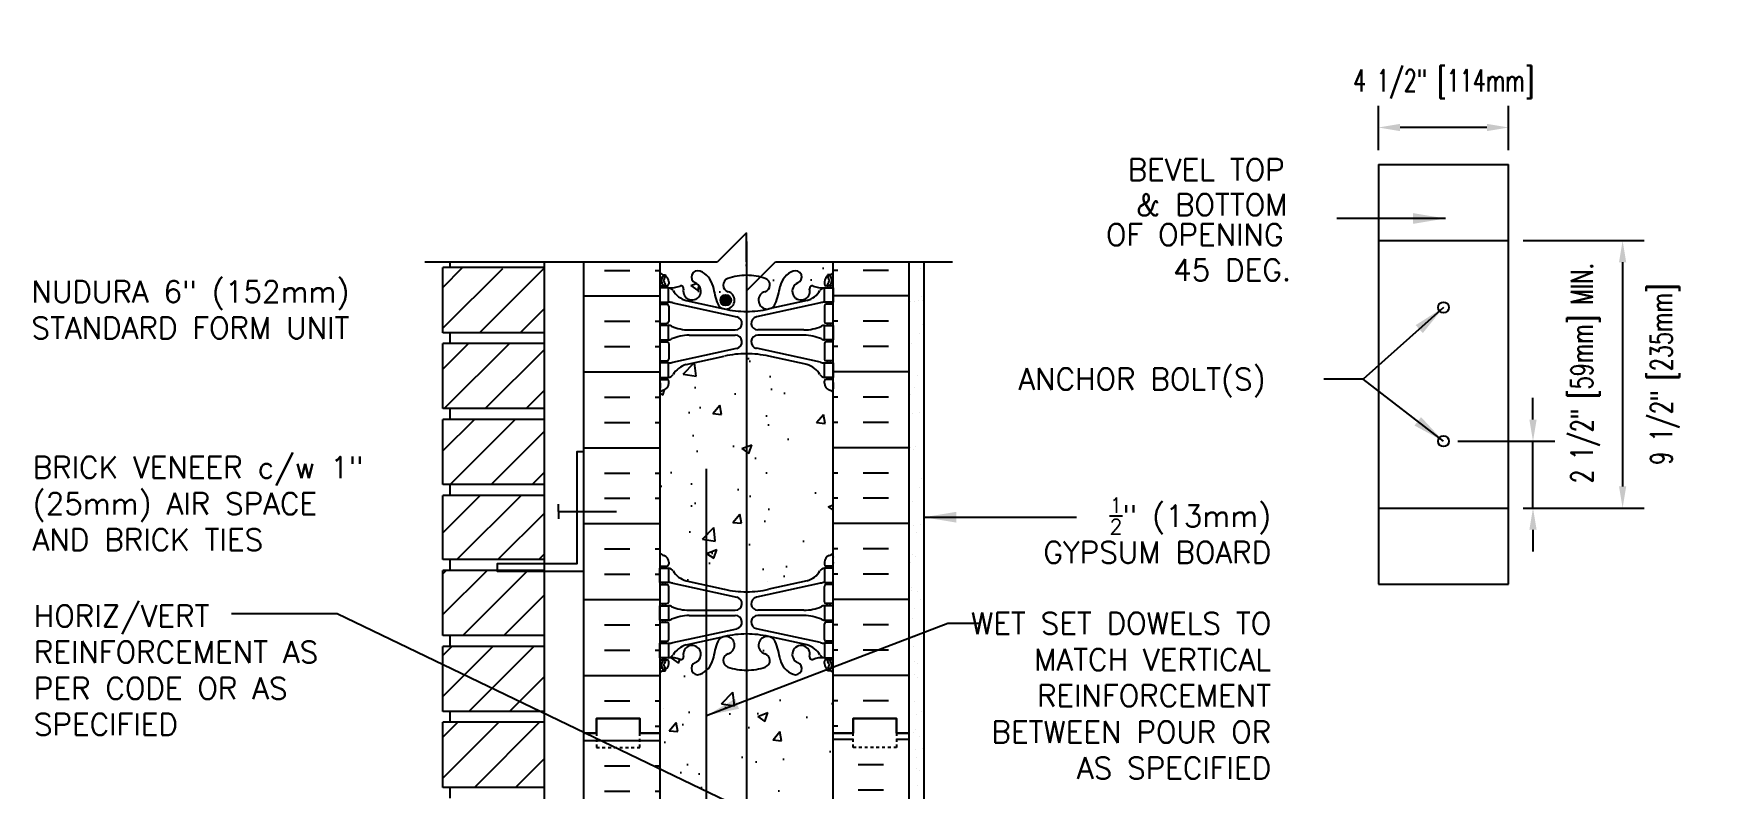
# Model space of a CAD drawing. Header units: inches. Extents: x 33.7 to 93.1, y -32.4 to 59.8.
# Drawn here: x 34.9 to 93.1, y 33.7 to 59.8 of the extents above; entities that cross this region are included whole.
import ezdxf
from ezdxf.enums import TextEntityAlignment as Align

# ---------------------------------------------------------------- set-up
doc = ezdxf.new("R2010")
doc.units = ezdxf.units.IN
doc.header["$LTSCALE"] = 0.5
doc.header["$MEASUREMENT"] = 0
doc.linetypes.add('DASHED2', pattern=[0.375, 0.25, -0.125])
for name, color, linetype in [('HATCH', 12, 'Continuous'), ('line25', 2, 'Continuous'), ('LINE3', 3, 'Continuous'), ('LINE50', 5, 'Continuous'), ('LINE9', 9, 'Continuous'), ('TEXT', 4, 'Continuous'), ('Web_Edge', 9, 'Continuous')]:
    doc.layers.add(name, color=color, linetype=linetype)
doc.styles.add('DIM', font='romans.shx', dxfattribs={"width": 0.7})
doc.styles.add('ROMANS', font='romans.shx', dxfattribs={"height": 1.125})
doc.dimstyles.new('ext_12', dxfattribs={"dimscale": 12, "dimtxt": 0.09375, "dimasz": 0.09375, "dimexe": 0.09375, "dimexo": 0.0625, "dimgap": 0.0625, "dimtad": 1, "dimdec": 1, "dimzin": 3, "dimdsep": 46, "dimlunit": 4, "dimtxsty": 'DIM', "dimcen": 0.09, "dimdle": 0.09375, "dimclrt": 4, "dimadec": 0, "dimazin": 0, "dimtfac": 1, "dimtdec": 1, "dimtmove": 2, "dimatfit": 3, "dimfxl": 1, "dimfrac": 2, "dimtolj": 1, "dimtzin": 0, "dimarcsym": 0})
doc.dimstyles.new('ext_8', dxfattribs={"dimscale": 8, "dimtxt": 0.09375, "dimasz": 0.09375, "dimexe": 0.09375, "dimexo": 0.0625, "dimgap": 0.0625, "dimtad": 1, "dimdec": 1, "dimzin": 3, "dimdsep": 46, "dimlunit": 4, "dimtxsty": 'DIM', "dimcen": 0.09, "dimdle": 0.09375, "dimclrt": 4, "dimadec": 0, "dimazin": 0, "dimtfac": 1, "dimtdec": 1, "dimtmove": 2, "dimatfit": 3, "dimfxl": 1, "dimfrac": 2, "dimtolj": 1, "dimtzin": 0, "dimarcsym": 0})

# ---------------------------------------------------------------- blocks, each defined once
blk = doc.blocks.new('*D3')
at = {"layer": 'Defpoints', "color": 0, "transparency": 16777216}
for p in [(83.698, 45.739), (86.793, 45.739), (85.948, 43.426)]:
    blk.add_point(p, dxfattribs=at)
at = {"layer": 'TEXT', "color": 0, "lineweight": -2, "transparency": 16777216}
for p, q in [((86.793, 46.489), (86.793, 47.239)), ((84.198, 45.739), (87.543, 45.739)), ((86.793, 43.426), (86.793, 45.739)), ((86.448, 43.426), (87.543, 43.426)), ((86.793, 42.676), (86.793, 41.926))]:
    blk.add_line(p, q, dxfattribs=at)
at = {"layer": 'TEXT', "color": 0, "transparency": 16777216}
for points in [[(86.668, 46.489), (86.918, 46.489), (86.793, 45.739)], [(86.668, 42.676), (86.918, 42.676), (86.793, 43.426)]]:
    blk.add_solid(points, dxfattribs=at)
at = {"layer": 'TEXT', "color": 4, "transparency": 16777216, "insert": (88.607, 48.097), "char_height": 0.75, "attachment_point": 5, "rotation": 90, "style": 'DIM'}
blk.add_mtext('\\A1;2 1/2" [59mm] MIN.', dxfattribs=at)
blk = doc.blocks.new('*D4')
at = {"layer": 'Defpoints', "color": 0, "transparency": 16777216}
for p in [(85.948, 52.676), (85.948, 43.426), (89.892, 43.426)]:
    blk.add_point(p, dxfattribs=at)
at = {"layer": 'TEXT', "color": 0, "lineweight": -2, "transparency": 16777216}
for p, q in [((86.448, 52.676), (90.642, 52.676)), ((89.892, 51.926), (89.892, 44.176)), ((86.448, 43.426), (90.642, 43.426))]:
    blk.add_line(p, q, dxfattribs=at)
at = {"layer": 'TEXT', "color": 0, "transparency": 16777216}
for points in [[(89.767, 51.926), (90.017, 51.926), (89.892, 52.676)], [(89.767, 44.176), (90.017, 44.176), (89.892, 43.426)]]:
    blk.add_solid(points, dxfattribs=at)
at = {"layer": 'TEXT', "color": 4, "transparency": 16777216, "insert": (91.355, 48.051), "char_height": 0.75, "attachment_point": 5, "rotation": 90, "style": 'DIM'}
blk.add_mtext('\\A1;9 1/2" [235mm]', dxfattribs=at)
blk = doc.blocks.new('*D5')
at = {"layer": 'Defpoints', "color": 0, "transparency": 16777216}
for p in [(81.448, 56.586), (81.448, 55.301), (85.948, 55.301)]:
    blk.add_point(p, dxfattribs=at)
at = {"layer": 'TEXT', "color": 0, "lineweight": -2, "transparency": 16777216}
for p, q in [((81.448, 55.801), (81.448, 57.336)), ((85.948, 55.801), (85.948, 57.336)), ((85.198, 56.586), (82.198, 56.586))]:
    blk.add_line(p, q, dxfattribs=at)
at = {"layer": 'TEXT', "color": 0, "transparency": 16777216}
for points in [[(82.198, 56.711), (82.198, 56.461), (81.448, 56.586)], [(85.198, 56.711), (85.198, 56.461), (85.948, 56.586)]]:
    blk.add_solid(points, dxfattribs=at)
at = {"layer": 'TEXT', "color": 4, "transparency": 16777216, "insert": (83.698, 58.086), "char_height": 0.75, "attachment_point": 5, "style": 'DIM'}
blk.add_mtext('\\A1;4 1/2" [114mm]', dxfattribs=at)

msp = doc.modelspace()

# ---------------------------------------------------------------- hatches: boundary and pattern name
at = {"layer": 'HATCH'}
h = msp.add_hatch(dxfattribs=at)
h.set_pattern_fill('AR-CONC', color=256, scale=0.5)
h.paths.add_polyline_path([(57.988, 51.619, -0.24438), (58.437, 51.098, 0.053157), (58.602, 50.484, 0.223253), (58.803, 50.319), (58.822, 50.315, 0.955472), (58.961, 50.909, -0.735593), (58.948, 51.367, -0.082755), (59.597, 51.475), (59.597, 52.649), (59.597, 52.943), (58.597, 51.943), (56.597, 51.943), (56.597, 51.56, 0.064398), (56.707, 51.494), (56.797, 51.494), (56.797, 51.453, -0.249069), (56.907, 51.245), (56.907, 51.178, -0.414214), (56.844, 51.115), (56.797, 51.115), (56.797, 51.045), (56.902, 51.045, 0.10046), (57.295, 51.103, -0.601435), (57.415, 50.998, 2.182095), (57.825, 51.211, -1)])
h.paths.add_polyline_path([(59.066, 50.615, -1), (58.691, 50.615, -1)], flags=16)
h.paths.add_polyline_path([(61.205, 51.619, -1), (61.368, 51.211, 2.182095), (61.778, 50.998, -0.601435), (61.898, 51.103, 0.10046), (62.292, 51.045), (62.397, 51.045), (62.397, 51.115), (62.349, 51.115, -0.414214), (62.287, 51.178), (62.287, 51.245, -0.249069), (62.397, 51.453), (62.397, 51.494), (62.487, 51.494, 0.064398), (62.597, 51.56), (62.597, 51.943), (60.597, 51.943), (60.071, 51.418, -0.022674), (60.245, 51.367, -0.735593), (60.232, 50.909, 0.955472), (60.371, 50.315), (60.39, 50.319, 0.223253), (60.591, 50.484, 0.053157), (60.756, 51.098, -0.24438)])
h.paths.add_polyline_path([(59.597, 48.766, 0.057795), (58.828, 48.677), (57.507, 48.387, 0.196323), (57.057, 48.04, -0.188973), (56.902, 47.945), (56.797, 47.945), (56.797, 47.875), (56.844, 47.875, -0.414214), (56.907, 47.813), (56.907, 47.745, -0.317837), (56.74, 47.51, 0.082415), (56.597, 47.431), (56.597, 41.868, 0.082415), (56.74, 41.789, -0.317837), (56.907, 41.553), (56.907, 41.486, -0.414214), (56.844, 41.423), (56.797, 41.423), (56.797, 41.353), (56.902, 41.353, -0.188973), (57.057, 41.258, 0.196323), (57.507, 40.912), (58.828, 40.621, 0.057795), (59.597, 40.532)])
h.paths.add_polyline_path([(62.597, 47.431, 0.082415), (62.453, 47.51, -0.317837), (62.287, 47.745), (62.287, 47.813, -0.414214), (62.349, 47.875), (62.397, 47.875), (62.397, 47.945), (62.292, 47.945, -0.188973), (62.136, 48.04, 0.196323), (61.687, 48.387), (60.365, 48.677, 0.057795), (59.597, 48.766), (59.597, 40.532, 0.057795), (60.365, 40.621), (61.687, 40.912, 0.196323), (62.136, 41.258, -0.188973), (62.292, 41.353), (62.397, 41.353), (62.397, 41.423), (62.349, 41.423, -0.414214), (62.287, 41.486), (62.287, 41.553, -0.317837), (62.453, 41.789, 0.082415), (62.597, 41.868)])
h.paths.add_polyline_path([(58.217, 37.823, -0.091381), (57.988, 37.679, -1), (57.825, 38.088, 2.182095), (57.415, 38.301, -0.601435), (57.295, 38.196, 0.10046), (56.902, 38.253), (56.797, 38.253), (56.797, 38.183), (56.844, 38.183, -0.414214), (56.907, 38.121), (56.907, 38.053, -0.249069), (56.797, 37.846), (56.797, 37.804), (56.707, 37.804, 0.064398), (56.597, 37.738), (56.597, 35.649), (56.597, 33.56, 0.064398), (56.707, 33.494), (56.797, 33.494), (56.797, 33.453, -0.249069), (56.907, 33.245), (56.907, 33.178, -0.414214), (56.844, 33.115), (56.797, 33.115), (56.797, 33.045), (56.902, 33.045, 0.10046), (57.295, 33.103, -0.601435), (57.415, 32.998, 2.182095), (57.825, 33.211, -1), (57.988, 33.619, -0.091381), (58.217, 33.475)])
h.paths.add_polyline_path([(59.597, 37.824, -0.082755), (58.948, 37.932, -0.735593), (58.961, 38.39, 0.955472), (58.822, 38.983), (58.803, 38.979, 0.223253), (58.602, 38.814, 0.053157), (58.437, 38.2, -0.149656), (58.217, 37.823), (58.217, 33.475, -0.149656), (58.437, 33.098, 0.053157), (58.602, 32.484, 0.223253), (58.803, 32.319), (58.822, 32.315, 0.955472), (58.961, 32.909, -0.735593), (58.948, 33.367, -0.082755), (59.597, 33.475)])
h.paths.add_polyline_path([(62.597, 37.738, 0.064398), (62.487, 37.804), (62.397, 37.804), (62.397, 37.846, -0.249069), (62.287, 38.053), (62.287, 38.121, -0.414214), (62.349, 38.183), (62.397, 38.183), (62.397, 38.253), (62.292, 38.253, 0.10046), (61.898, 38.196, -0.601435), (61.778, 38.301, 2.182095), (61.368, 38.088, -1), (61.205, 37.679, -0.24438), (60.756, 38.2, 0.053157), (60.591, 38.814, 0.223253), (60.39, 38.979), (60.371, 38.983, 0.955472), (60.232, 38.39, -0.735593), (60.245, 37.932, -0.082755), (59.597, 37.824), (59.597, 33.475, -0.082755), (60.245, 33.367, -0.735593), (60.232, 32.909, 0.955472), (60.371, 32.315), (60.39, 32.319, 0.223253), (60.591, 32.484, 0.053157), (60.756, 33.098, -0.24438), (61.205, 33.619, -1), (61.368, 33.211, 2.182095), (61.778, 32.998, -0.601435), (61.898, 33.103, 0.10046), (62.292, 33.045), (62.397, 33.045), (62.397, 33.115), (62.349, 33.115, -0.414214), (62.287, 33.178), (62.287, 33.245, -0.249069), (62.397, 33.453), (62.397, 33.494), (62.487, 33.494, 0.064398), (62.597, 33.56), (62.597, 35.649)])
h.paths.add_polyline_path([(60.502, 32.615, -1), (60.127, 32.615, -1)], flags=16)
h.paths.add_polyline_path([(58.217, 30.543), (57.507, 30.387, 0.196323), (57.057, 30.04, -0.188973), (56.902, 29.945), (56.797, 29.945), (56.797, 29.875), (56.844, 29.875, -0.414214), (56.907, 29.813), (56.907, 29.745, -0.317837), (56.74, 29.51, 0.082415), (56.597, 29.431), (56.597, 27.515, -0.520567), (56.827, 27.515, -0.520567), (56.948, 27.515, -0.520567), (57.132, 27.515, -0.520567), (57.237, 27.515, -0.520567), (57.446, 27.515, -0.520567), (57.572, 27.515, -0.520567), (57.698, 27.515, -0.520567), (57.908, 27.515, -0.520567), (58.118, 27.515, -0.395709), (58.217, 27.535)])
h.paths.add_polyline_path([(59.597, 30.766, 0.057795), (58.828, 30.677), (58.217, 30.543), (58.217, 27.535, -0.103531), (58.239, 27.515, -0.520567), (58.464, 27.515, -0.520567), (58.559, 27.515, -0.520567), (58.748, 27.515, -0.520567), (59.026, 27.515, -0.520567), (59.235, 27.515, -0.520567), (59.435, 27.515, -0.314246), (59.597, 27.574)])
h.paths.add_polyline_path([(62.597, 29.431, 0.082415), (62.453, 29.51, -0.317837), (62.287, 29.745), (62.287, 29.813, -0.414214), (62.349, 29.875), (62.397, 29.875), (62.397, 29.945), (62.292, 29.945, -0.188973), (62.136, 30.04, 0.196323), (61.687, 30.387), (60.365, 30.677, 0.057795), (59.597, 30.766), (59.597, 27.574, -0.177315), (59.681, 27.515, -0.520567), (59.792, 27.515, -0.520567), (60.098, 27.515, -0.520567), (60.203, 27.515, -0.520567), (60.318, 27.515, -0.520567), (60.439, 27.515, -0.520567), (60.528, 27.515, -0.520567), (60.644, 27.515, -0.520567), (60.822, 27.515, -0.520567), (60.969, 27.515, -0.520567), (61.121, 27.515, -0.520567), (61.278, 27.515, -0.520567), (61.378, 27.515, -0.520567), (61.556, 27.515, -0.520567), (61.777, 27.515, -0.520567), (61.971, 27.515, -0.520567), (62.175, 27.515, -0.520567), (62.275, 27.557, -0.520567), (62.406, 27.557, -0.520567), (62.496, 27.557, -0.439264), (62.597, 27.557)])
h.paths.add_polyline_path([(62.597, 26.524), (62.597, 27.557, 0.439264), (62.496, 27.557, 0.520567), (62.406, 27.557, 0.520567), (62.275, 27.557, 0.520567), (62.175, 27.515, 0.520567), (61.971, 27.515, 0.520567), (61.777, 27.515, 0.520567), (61.556, 27.515, 0.520567), (61.378, 27.515, 0.520567), (61.278, 27.515, 0.520567), (61.121, 27.515, 0.520567), (60.969, 27.515, 0.520567), (60.822, 27.515, 0.520567), (60.644, 27.515, 0.520567), (60.528, 27.515, 0.520567), (60.439, 27.515, 0.520567), (60.318, 27.515, 0.520567), (60.203, 27.515, 0.520567), (60.098, 27.515, 0.520567), (59.792, 27.515, 0.520567), (59.681, 27.515, 0.520567), (59.435, 27.515, 0.520567), (59.235, 27.515, 0.520567), (59.026, 27.515, 0.520567), (58.748, 27.515, 0.520567), (58.559, 27.515, 0.520567), (58.464, 27.515, 0.520567), (58.239, 27.515, 0.103531), (58.217, 27.535), (58.217, 22.756), (58.828, 22.621, 0.057795), (59.597, 22.532, 0.057795), (60.365, 22.621), (61.687, 22.912, 0.196323), (62.136, 23.258, -0.188973), (62.292, 23.353), (62.397, 23.353), (62.397, 23.423), (62.349, 23.423, -0.414214), (62.287, 23.486), (62.287, 23.553, -0.317837), (62.453, 23.789, 0.082415), (62.597, 23.868)])
h.paths.add_polyline_path([(58.217, 27.535, 0.395709), (58.118, 27.515, 0.520567), (57.908, 27.515, 0.520567), (57.698, 27.515, 0.520567), (57.572, 27.515, 0.520567), (57.446, 27.515, 0.520567), (57.237, 27.515, 0.520567), (57.132, 27.515, 0.520567), (56.948, 27.515, 0.520567), (56.827, 27.515, 0.520567), (56.597, 27.515), (56.597, 23.868, 0.082415), (56.74, 23.789, -0.317837), (56.907, 23.553), (56.907, 23.486, -0.414214), (56.844, 23.423), (56.797, 23.423), (56.797, 23.353), (56.902, 23.353, -0.188973), (57.057, 23.258, 0.196323), (57.507, 22.912), (58.217, 22.756)])
h.paths.add_polyline_path([(58.217, 19.823, -0.091381), (57.988, 19.679, -1), (57.825, 20.088, 2.182095), (57.415, 20.301, -0.601435), (57.295, 20.196, 0.10046), (56.902, 20.253), (56.797, 20.253), (56.797, 20.183), (56.844, 20.183, -0.414214), (56.907, 20.121), (56.907, 20.053, -0.249069), (56.797, 19.846), (56.797, 19.804), (56.707, 19.804, 0.064398), (56.597, 19.738), (56.597, 17.649), (56.597, 16.002), (58.217, 15.713)])
h.paths.add_polyline_path([(60.896, 19.91, -0.109206), (60.756, 20.2, 0.053157), (60.591, 20.814, 0.223253), (60.39, 20.979), (60.371, 20.983, 0.955472), (60.232, 20.39, -0.735593), (60.245, 19.932, -0.082755), (59.597, 19.824, -0.082755), (58.948, 19.932, -0.735593), (58.961, 20.39, 0.955472), (58.822, 20.983), (58.803, 20.979, 0.223253), (58.602, 20.814, 0.053157), (58.437, 20.2, -0.149656), (58.217, 19.823), (58.217, 15.713), (59.553, 15.474, -0.005438), (59.597, 15.475, -0.082755), (60.245, 15.367, -0.246308), (60.398, 15.205, -0.072185), (60.723, 14.921, 0.015033), (60.756, 15.098, -0.109481), (60.897, 15.389), (60.896, 16.024), (60.722, 16.024), (60.722, 17.524, -0.21902), (60.896, 17.904)])
h.paths.add_polyline_path([(62.597, 19.738, 0.064398), (62.487, 19.804), (62.397, 19.804), (62.397, 19.846, -0.249069), (62.287, 20.053), (62.287, 20.121, -0.414214), (62.349, 20.183), (62.397, 20.183), (62.397, 20.253), (62.292, 20.253, 0.10046), (61.898, 20.196, -0.601435), (61.778, 20.301, 0.191974), (61.745, 20.524), (61.218, 20.524, 0.45754), (61.368, 20.088, -1), (61.205, 19.679, -0.13166), (60.896, 19.91), (60.896, 17.904, -0.178958), (61.222, 18.024), (62.597, 18.024)])
h.paths.add_polyline_path([(62.597, 17.524), (61.322, 17.524, 0.414214), (61.222, 17.424), (61.222, 16.024), (60.896, 16.024), (60.897, 15.389, -0.131384), (61.205, 15.619, -1), (61.368, 15.211, 2.182095), (61.778, 14.998, -0.601435), (61.898, 15.103, 0.10046), (62.292, 15.045), (62.397, 15.045), (62.397, 15.115), (62.349, 15.115, -0.414214), (62.287, 15.178), (62.287, 15.245, -0.249069), (62.397, 15.453), (62.397, 15.494), (62.487, 15.494, 0.064398), (62.597, 15.56)])
h.paths.add_polyline_path([(60.398, 15.205, -0.414233), (60.232, 14.909, 0.955472), (60.371, 14.315), (60.39, 14.319, 0.223253), (60.591, 14.484, 0.038093), (60.723, 14.921, 0.072185)])
h.paths.add_polyline_path([(60.502, 14.615, -1), (60.127, 14.615, -1)], flags=16)
h.paths.add_polyline_path([(58.948, 15.367, -0.077283), (59.553, 15.474), (58.217, 15.713), (58.217, 15.475, -0.149656), (58.437, 15.098, 0.053157), (58.602, 14.484, 0.223253), (58.803, 14.319), (58.822, 14.315, 0.955472), (58.961, 14.909, -0.735593)])
h.paths.add_polyline_path([(57.988, 15.619, -0.091381), (58.217, 15.475), (58.217, 15.713), (56.597, 16.002), (56.597, 15.56, 0.064398), (56.707, 15.494), (56.797, 15.494), (56.797, 15.453, -0.249069), (56.907, 15.245), (56.907, 15.178, -0.414214), (56.844, 15.115), (56.797, 15.115), (56.797, 15.045), (56.902, 15.045, 0.10046), (57.295, 15.103, -0.601435), (57.415, 14.998, 2.182095), (57.825, 15.211, -1)])
h.paths.add_polyline_path([(60.897, 12.56), (60.365, 12.677, 0.057795), (59.597, 12.766, 0.057795), (58.828, 12.677), (57.507, 12.387, 0.196323), (57.057, 12.04, -0.188973), (56.902, 11.945), (56.797, 11.945), (56.797, 11.875), (56.844, 11.875, -0.414214), (56.907, 11.813), (56.907, 11.745, -0.317837), (56.74, 11.51, 0.082415), (56.597, 11.431), (56.597, 5.868, 0.082415), (56.74, 5.789, -0.317837), (56.907, 5.553), (56.907, 5.486, -0.414214), (56.844, 5.423), (56.797, 5.423), (56.797, 5.353), (56.902, 5.353, -0.188973), (57.057, 5.258, 0.196323), (57.507, 4.912), (58.828, 4.621, 0.057795), (59.597, 4.532, 0.057795), (60.365, 4.621), (60.898, 4.739)])
h.paths.add_polyline_path([(62.597, 11.431, 0.082415), (62.453, 11.51, -0.317837), (62.287, 11.745), (62.287, 11.813, -0.414214), (62.349, 11.875), (62.397, 11.875), (62.397, 11.945), (62.292, 11.945, -0.188973), (62.136, 12.04, 0.196323), (61.687, 12.387), (60.897, 12.56), (60.898, 4.739), (61.687, 4.912, 0.196323), (62.136, 5.258, -0.188973), (62.292, 5.353), (62.397, 5.353), (62.397, 5.423), (62.349, 5.423, -0.414214), (62.287, 5.486), (62.287, 5.553, -0.317837), (62.453, 5.789, 0.082415), (62.597, 5.868)])
h.paths.add_polyline_path([(60.898, 1.908, -0.110297), (60.756, 2.2, 0.053157), (60.591, 2.814, 1.553132), (60.232, 2.39, -0.735593), (60.245, 1.932, -0.082755), (59.597, 1.824, -0.082755), (58.948, 1.932, -0.735593), (58.961, 2.39, 1.553132), (58.602, 2.814, 0.053157), (58.437, 2.2, -0.24438), (57.988, 1.679, -1), (57.825, 2.088, 2.182095), (57.415, 2.301, -0.601435), (57.295, 2.196, 0.10046), (56.902, 2.253), (56.797, 2.253), (56.797, 2.183), (56.844, 2.183, -0.414214), (56.907, 2.121), (56.907, 2.053, -0.249069), (56.797, 1.846), (56.797, 1.804), (56.707, 1.804, 0.064398), (56.597, 1.738), (56.597, -0.351), (58.597, -0.351), (59.597, 0.649), (59.597, -0.351), (59.597, -1.351), (60.597, -0.351), (60.898, -0.351)])
h.paths.add_polyline_path([(62.597, 1.738, 0.064398), (62.487, 1.804), (62.397, 1.804), (62.397, 1.846, -0.249069), (62.287, 2.053), (62.287, 2.121, -0.414214), (62.349, 2.183), (62.397, 2.183), (62.397, 2.253), (62.292, 2.253, 0.10046), (61.898, 2.196, -0.601435), (61.778, 2.301, 2.182095), (61.368, 2.088, -1), (61.205, 1.679, -0.130563), (60.898, 1.908), (60.898, -0.351), (62.597, -0.351)])
h = msp.add_hatch(dxfattribs=at)
h.set_pattern_fill('INSUL', color=256, scale=7, style=0)
h.set_pattern_definition([(0, (-2869.565, -379.3603), (0, 2.625), []), (0, (-2869.565, -378.4853), (0, 2.625), [0.875, -0.875]), (0, (-2869.565, -377.6103), (0, 2.625), [0.875, -0.875])])
h.paths.add_polyline_path([(53.972, 17.649), (54.409, 17.649), (54.409, 18.149), (55.909, 18.149), (55.909, 17.649), (56.597, 17.649), (56.597, 35.649), (55.909, 35.649), (55.909, 36.149), (54.409, 36.149), (54.409, 35.649), (53.972, 35.649)])
h = msp.add_hatch(dxfattribs=at)
h.set_pattern_fill('INSUL', color=256, scale=7, style=0)
h.set_pattern_definition([(0, (-57.2932, -14.4443), (0, 2.625), []), (0, (-57.2932, -13.5693), (0, 2.625), [0.875, -0.875]), (0, (-57.2932, -12.6943), (0, 2.625), [0.875, -0.875])])
h.paths.add_polyline_path([(65.222, 35.649), (64.784, 35.649), (64.784, 35.149), (63.284, 35.149), (63.284, 35.649), (62.597, 35.649), (62.597, 25.399), (65.222, 22.774), (65.222, 23.899)])
h.paths.add_polyline_path([(65.222, 14.649), (62.597, 12.024), (62.597, -0.351), (65.222, -0.351)])
at = {"layer": 'LINE3'}
msp.add_hatch(color=256, dxfattribs=at).paths.add_polyline_path([(58.691, 50.615, 1), (59.066, 50.615, 1)])

# ---------------------------------------------------------------- linework, layer by layer
at = {"layer": 'HATCH'}
for p, q in [((65.488, 51.902), (65.488, 51.902)), ((49.097, 51.059), (49.778, 51.74)), ((49.097, 49.644), (51.167, 51.715)), ((50.356, 49.49), (52.581, 51.715)), ((54.685, 51.64), (55.56, 51.64)), ((56.435, 51.64), (56.597, 51.64)), ((62.758, 51.64), (62.597, 51.64)), ((64.508, 51.64), (63.633, 51.64)), ((65.623, 51.695), (65.623, 51.695)), ((53.972, 50.765), (56.597, 50.765)), ((60.678, 50.873), (60.678, 50.873)), ((65.222, 50.765), (62.597, 50.765)), ((65.542, 50.614), (65.542, 50.614)), ((65.655, 50.732), (65.655, 50.732)), ((65.683, 50.597), (65.683, 50.597)), ((51.77, 49.49), (52.597, 50.316)), ((65.282, 50.58), (65.282, 50.58)), ((65.394, 50.574), (65.394, 50.574)), ((54.685, 49.89), (55.56, 49.89)), ((56.435, 49.89), (56.597, 49.89)), ((62.758, 49.89), (62.597, 49.89)), ((64.508, 49.89), (63.633, 49.89)), ((65.587, 49.456), (65.587, 49.456)), ((65.686, 49.768), (65.686, 49.768)), ((49.097, 48.23), (49.981, 49.115)), ((49.145, 46.865), (51.395, 49.115)), ((50.56, 46.865), (52.597, 48.902)), ((54.685, 49.015), (55.56, 49.015)), ((56.435, 49.015), (56.597, 49.015)), ((62.758, 49.015), (62.597, 49.015)), ((64.508, 49.015), (63.633, 49.015)), ((65.297, 49.135), (65.297, 49.135)), ((65.718, 48.805), (65.718, 48.805)), ((53.972, 48.14), (56.597, 48.14)), ((65.222, 48.14), (62.597, 48.14)), ((65.525, 48.023), (65.525, 48.023)), ((51.974, 46.865), (52.597, 47.488)), ((54.685, 47.265), (55.56, 47.265)), ((56.435, 47.265), (56.597, 47.265)), ((62.758, 47.265), (62.597, 47.265)), ((64.508, 47.265), (63.633, 47.265)), ((65.253, 47.358), (65.253, 47.358)), ((65.404, 47.583), (65.404, 47.583)), ((65.319, 46.701), (65.319, 46.701)), ((65.58, 46.735), (65.58, 46.735)), ((49.097, 45.402), (50.185, 46.49)), ((49.349, 44.24), (51.599, 46.49)), ((50.763, 44.24), (52.597, 46.073)), ((54.685, 46.39), (55.56, 46.39)), ((56.435, 46.39), (56.597, 46.39)), ((62.758, 46.39), (62.597, 46.39)), ((64.508, 46.39), (63.633, 46.39)), ((53.972, 45.515), (56.597, 45.515)), ((65.222, 45.515), (62.597, 45.515)), ((65.242, 45.697), (65.242, 45.697)), ((65.273, 45.524), (65.273, 45.524)), ((65.365, 45.44), (65.365, 45.44)), ((65.453, 45.563), (65.453, 45.563)), ((52.177, 44.24), (52.597, 44.659)), ((54.685, 44.64), (55.56, 44.64)), ((56.435, 44.64), (56.597, 44.64)), ((62.758, 44.64), (62.597, 44.64)), ((64.508, 44.64), (63.633, 44.64)), ((65.646, 44.445), (65.646, 44.445)), ((49.097, 42.573), (50.388, 43.865)), ((49.582, 41.645), (51.802, 43.865)), ((54.685, 43.765), (55.56, 43.765)), ((56.435, 43.765), (56.597, 43.765)), ((62.758, 43.765), (62.597, 43.765)), ((64.508, 43.765), (63.633, 43.765)), ((65.322, 43.663), (65.322, 43.663)), ((65.562, 44.144), (65.562, 44.144)), ((50.996, 41.645), (52.597, 43.245)), ((53.972, 42.89), (56.597, 42.89)), ((65.222, 42.89), (62.597, 42.89)), ((65.232, 42.507), (65.232, 42.507)), ((65.356, 42.822), (65.356, 42.822)), ((65.462, 42.572), (65.462, 42.572)), ((65.617, 42.857), (65.617, 42.857)), ((54.685, 42.015), (55.56, 42.015)), ((56.435, 42.015), (56.597, 42.015)), ((62.758, 42.015), (62.597, 42.015)), ((64.508, 42.015), (63.633, 42.015)), ((52.41, 41.645), (52.597, 41.831)), ((65.264, 41.543), (65.264, 41.543)), ((65.341, 41.829), (65.341, 41.829)), ((65.433, 41.745), (65.433, 41.745)), ((49.097, 41.159), (49.207, 41.27)), ((49.097, 39.745), (50.621, 41.27)), ((49.785, 39.02), (52.01, 41.245)), ((54.685, 41.14), (55.56, 41.14)), ((56.435, 41.14), (56.597, 41.14)), ((60.313, 40.886), (60.313, 40.886)), ((62.758, 41.14), (62.597, 41.14)), ((64.508, 41.14), (63.633, 41.14)), ((51.2, 39.02), (52.597, 40.416)), ((53.972, 40.265), (56.597, 40.265)), ((65.222, 40.265), (62.597, 40.265)), ((65.295, 40.58), (65.295, 40.58)), ((65.3, 40.686), (65.3, 40.686)), ((65.511, 40.552), (65.511, 40.552)), ((65.599, 40.265), (65.599, 40.265)), ((65.327, 39.617), (65.327, 39.617)), ((65.39, 39.968), (65.39, 39.968)), ((54.685, 39.39), (55.56, 39.39)), ((56.435, 39.39), (56.597, 39.39)), ((62.758, 39.39), (62.597, 39.39)), ((64.508, 39.39), (63.633, 39.39)), ((65.654, 38.978), (65.654, 38.978)), ((65.704, 39.434), (65.704, 39.434)), ((49.097, 38.331), (49.41, 38.645)), ((49.097, 36.916), (50.825, 38.645)), ((49.989, 36.395), (52.239, 38.645)), ((54.685, 38.515), (55.56, 38.515)), ((56.435, 38.515), (56.597, 38.515)), ((62.758, 38.515), (62.597, 38.515)), ((64.508, 38.515), (63.633, 38.515)), ((65.358, 38.653), (65.358, 38.653)), ((65.394, 38.943), (65.394, 38.943)), ((65.409, 38.134), (65.409, 38.134)), ((65.501, 38.05), (65.501, 38.05)), ((51.403, 36.395), (52.597, 37.588)), ((53.972, 37.64), (56.597, 37.64)), ((65.222, 37.64), (62.597, 37.64)), ((65.39, 37.69), (65.39, 37.69)), ((65.52, 37.561), (65.52, 37.561)), ((54.685, 36.765), (55.56, 36.765)), ((56.435, 36.765), (56.597, 36.765)), ((62.758, 36.765), (62.597, 36.765)), ((64.508, 36.765), (63.633, 36.765)), ((65.421, 36.726), (65.421, 36.726)), ((56.731, 36.486), (56.731, 36.486)), ((65.23, 36.333), (65.23, 36.333)), ((65.458, 36.274), (65.458, 36.274)), ((65.636, 36.386), (65.636, 36.386)), ((49.097, 35.502), (49.614, 36.02)), ((49.097, 34.088), (51.028, 36.02)), ((50.192, 33.77), (52.442, 36.02)), ((56.435, 35.89), (56.597, 35.89)), ((62.758, 35.89), (62.597, 35.89)), ((65.358, 35.675), (65.358, 35.675)), ((65.453, 35.763), (65.453, 35.763)), ((65.569, 35.541), (65.569, 35.541)), ((65.431, 35.065), (65.431, 35.065)), ((65.691, 35.099), (65.691, 35.099)), ((51.606, 33.77), (52.597, 34.76)), ((65.478, 34.44), (65.478, 34.44)), ((65.484, 34.8), (65.484, 34.8)), ((65.57, 34.355), (65.57, 34.355)), ((65.516, 33.836), (65.516, 33.836))]:
    msp.add_line(p, q, dxfattribs=at)
at = {"layer": 'line25'}
for p, q in [((49.347, 51.74), (49.347, 51.943)), ((52.597, 51.943), (52.597, 17.674)), ((56.597, 51.943), (56.597, 35.649)), ((62.597, 35.649), (62.597, 51.943)), ((52.597, 51.74), (49.097, 51.74)), ((49.097, 49.49), (49.097, 51.74)), ((52.597, 49.49), (49.097, 49.49)), ((49.347, 49.115), (49.347, 49.49)), ((49.097, 46.865), (49.097, 49.115)), ((52.597, 49.115), (49.097, 49.115)), ((52.597, 46.865), (49.097, 46.865)), ((49.347, 46.49), (49.347, 46.865)), ((52.597, 46.49), (49.097, 46.49)), ((49.097, 44.24), (49.097, 46.49)), ((52.597, 44.24), (49.097, 44.24)), ((49.347, 43.865), (49.347, 44.24)), ((52.597, 43.865), (49.097, 43.865)), ((49.097, 41.645), (49.097, 43.865)), ((52.597, 41.645), (49.097, 41.645)), ((49.347, 41.27), (49.347, 41.645)), ((52.597, 41.27), (49.097, 41.27)), ((49.097, 39.02), (49.097, 41.27)), ((52.597, 39.02), (49.097, 39.02)), ((49.347, 38.645), (49.347, 39.02)), ((52.597, 38.645), (49.097, 38.645)), ((49.097, 36.395), (49.097, 38.645)), ((52.597, 36.395), (49.097, 36.395)), ((49.347, 36.02), (49.347, 36.395)), ((49.097, 33.77), (49.097, 36.02)), ((52.597, 36.02), (49.097, 36.02)), ((56.597, 35.649), (56.597, 17.649)), ((62.597, 26.524), (62.597, 35.649)), ((52.597, 33.77), (49.097, 33.77)), ((49.347, 33.395), (49.347, 33.77))]:
    msp.add_line(p, q, dxfattribs=at)
at = {"layer": 'LINE3'}
for p, q in [((59.597, 52.649), (59.597, 27.574)), ((58.217, 13.946), (58.217, 44.79))]:
    msp.add_line(p, q, dxfattribs=at)
msp.add_circle((58.878, 50.615), 0.188, dxfattribs=at)
at = {"layer": 'LINE50'}
for p, q in [((53.972, 35.649), (53.972, 51.943)), ((65.222, 35.649), (65.222, 51.943)), ((53.972, 17.649), (53.972, 35.649)), ((65.222, 23.899), (65.222, 35.649))]:
    msp.add_line(p, q, dxfattribs=at)
for points in [[(56.597, 35.649), (55.909, 35.649), (55.909, 36.149), (54.409, 36.149), (54.409, 35.649), (53.972, 35.649)], [(53.972, 35.649), (54.409, 35.649), (54.409, 36.149), (55.909, 36.149), (55.909, 35.649), (56.597, 35.649)], [(62.597, 35.649), (63.284, 35.649), (63.284, 36.149), (64.784, 36.149), (64.784, 35.649), (65.222, 35.649)], [(65.222, 35.649), (64.784, 35.649), (64.784, 36.149), (63.284, 36.149), (63.284, 35.649), (62.597, 35.649)]]:
    msp.add_lwpolyline(points, dxfattribs=at)
at = {"layer": 'LINE9'}
for p, q in [((81.448, 55.301), (81.448, 40.801)), ((81.448, 55.301), (85.948, 55.301)), ((85.948, 40.801), (85.948, 55.301)), ((59.597, 52.943), (58.597, 51.943)), ((59.597, 51.943), (59.597, 52.943)), ((81.448, 52.676), (85.948, 52.676)), ((48.472, 51.943), (58.597, 51.943)), ((59.597, 51.943), (59.597, 50.943)), ((59.597, 50.943), (60.597, 51.943)), ((60.597, 51.943), (66.722, 51.943)), ((65.722, 51.943), (65.722, 24.399)), ((53.097, 43.307), (53.097, 43.557)), ((53.097, 43.307), (53.097, 43.057)), ((53.097, 43.307), (55.097, 43.307)), ((81.448, 43.426), (85.948, 43.426)), ((81.448, 40.801), (85.948, 40.801))]:
    msp.add_line(p, q, dxfattribs=at)
msp.add_lwpolyline([(53.972, 45.37), (53.722, 45.37), (53.722, 41.495), (50.972, 41.495), (50.972, 41.245), (53.972, 41.245)], close=True, dxfattribs=at)
at = {"layer": 'LINE9', "linetype": 'DASHED2', "ltscale": 0.15}
for points in [[(54.409, 35.649), (54.409, 35.649), (54.409, 35.149), (55.909, 35.149), (55.909, 35.649), (55.909, 35.649)], [(64.784, 35.649), (64.784, 35.649), (64.784, 35.149), (63.284, 35.149), (63.284, 35.649), (63.284, 35.649)]]:
    msp.add_lwpolyline(points, dxfattribs=at)
at = {"layer": 'LINE9'}
for centre in [(83.698, 50.364), (83.698, 45.739)]:
    msp.add_circle(centre, 0.188, dxfattribs=at)
at = {"layer": 'TEXT'}
for points in [[(55.689, 50.884, 0, 0.36, 0), (54.609, 50.884, 0, 0, 0), (47.476, 50.884, 0, 0, 0)], [(49.249, 46.257, 0, 0.36, 0), (48.169, 46.257, 0, 0, 0), (46.168, 46.257, 0, 0, 0)], [(59.597, 39.767, 0, 0.36, 0), (58.517, 39.767, 0, 0, 0), (41.79, 39.767, 0, 0, 0)]]:
    msp.add_lwpolyline(points, format="xyseb", dxfattribs=at)
at = {"layer": 'Web_Edge'}
for p, q in [((56.597, 51.215), (56.638, 51.215)), ((56.707, 51.494), (56.797, 51.494)), ((56.797, 51.494), (56.797, 51.453)), ((56.907, 51.245), (56.907, 51.178)), ((62.287, 51.245), (62.287, 51.178)), ((62.487, 51.494), (62.397, 51.494)), ((62.397, 51.494), (62.397, 51.453)), ((62.597, 51.215), (62.555, 51.215)), ((56.597, 51.115), (56.844, 51.115)), ((56.707, 51.115), (56.707, 51.045)), ((56.797, 51.115), (56.797, 51.045)), ((57.507, 50.604), (58.828, 50.314)), ((61.687, 50.604), (60.365, 50.314)), ((62.597, 51.115), (62.349, 51.115)), ((62.397, 51.115), (62.397, 51.045)), ((62.487, 51.115), (62.487, 51.045)), ((56.597, 50.475), (56.844, 50.475)), ((56.707, 50.545), (56.707, 50.475)), ((56.797, 50.545), (56.797, 50.475)), ((56.907, 50.413), (56.907, 49.878)), ((57.046, 50.522), (59.257, 50.04)), ((62.148, 50.522), (59.936, 50.04)), ((62.287, 50.413), (62.287, 49.878)), ((62.597, 50.475), (62.349, 50.475)), ((62.397, 50.545), (62.397, 50.475)), ((62.487, 50.545), (62.487, 50.475)), ((56.597, 49.815), (56.844, 49.815)), ((56.707, 49.815), (56.707, 49.745)), ((56.797, 49.815), (56.797, 49.745)), ((57.611, 49.585), (59.207, 49.585)), ((61.582, 49.585), (59.986, 49.585)), ((62.597, 49.815), (62.349, 49.815)), ((62.397, 49.815), (62.397, 49.745)), ((62.487, 49.815), (62.487, 49.745)), ((56.597, 49.175), (56.844, 49.175)), ((56.707, 49.245), (56.707, 49.175)), ((56.797, 49.245), (56.797, 49.175)), ((56.907, 49.113), (56.907, 48.578)), ((57.046, 48.469), (59.257, 48.951)), ((57.611, 49.405), (59.207, 49.405)), ((62.148, 48.469), (59.936, 48.951)), ((61.582, 49.405), (59.986, 49.405)), ((62.287, 49.113), (62.287, 48.578)), ((62.597, 49.175), (62.349, 49.175)), ((62.397, 49.245), (62.397, 49.175)), ((62.487, 49.245), (62.487, 49.175)), ((56.597, 48.515), (56.844, 48.515)), ((56.707, 48.515), (56.707, 48.445)), ((56.797, 48.515), (56.797, 48.445)), ((57.507, 48.387), (58.828, 48.677)), ((61.687, 48.387), (60.365, 48.677)), ((62.597, 48.515), (62.349, 48.515)), ((62.397, 48.515), (62.397, 48.445)), ((62.487, 48.515), (62.487, 48.445)), ((56.597, 47.875), (56.844, 47.875)), ((56.607, 47.755), (56.607, 47.569)), ((56.707, 47.945), (56.707, 47.875)), ((56.797, 47.945), (56.797, 47.875)), ((56.907, 47.745), (56.907, 47.813)), ((62.287, 47.745), (62.287, 47.813)), ((62.597, 47.875), (62.349, 47.875)), ((62.397, 47.945), (62.397, 47.875)), ((62.487, 47.945), (62.487, 47.875)), ((62.587, 47.755), (62.587, 47.569)), ((56.597, 41.423), (56.844, 41.423)), ((56.607, 41.543), (56.607, 41.729)), ((56.707, 41.353), (56.707, 41.423)), ((56.797, 41.353), (56.797, 41.423)), ((56.907, 41.553), (56.907, 41.486)), ((62.287, 41.553), (62.287, 41.486)), ((62.597, 41.423), (62.349, 41.423)), ((62.397, 41.353), (62.397, 41.423)), ((62.487, 41.353), (62.487, 41.423)), ((62.587, 41.543), (62.587, 41.729)), ((56.597, 40.783), (56.844, 40.783)), ((56.707, 40.783), (56.707, 40.853)), ((56.797, 40.783), (56.797, 40.853)), ((56.907, 40.186), (56.907, 40.721)), ((57.046, 40.829), (59.257, 40.348)), ((57.507, 40.912), (58.828, 40.621)), ((62.148, 40.829), (59.936, 40.348)), ((61.687, 40.912), (60.365, 40.621)), ((62.287, 40.186), (62.287, 40.721)), ((62.597, 40.783), (62.349, 40.783)), ((62.397, 40.783), (62.397, 40.853)), ((62.487, 40.783), (62.487, 40.853)), ((56.597, 40.123), (56.844, 40.123)), ((56.707, 40.053), (56.707, 40.123)), ((56.707, 39.483), (56.707, 39.553)), ((56.797, 40.053), (56.797, 40.123)), ((56.797, 39.483), (56.797, 39.553)), ((57.611, 39.893), (59.207, 39.893)), ((57.611, 39.713), (59.207, 39.713)), ((61.582, 39.893), (59.986, 39.893)), ((61.582, 39.713), (59.986, 39.713)), ((62.597, 40.123), (62.349, 40.123)), ((62.397, 40.053), (62.397, 40.123)), ((62.397, 39.483), (62.397, 39.553)), ((62.487, 40.053), (62.487, 40.123)), ((62.487, 39.483), (62.487, 39.553)), ((56.597, 39.483), (56.844, 39.483)), ((56.907, 38.886), (56.907, 39.421)), ((57.046, 38.777), (59.257, 39.258)), ((57.507, 38.694), (58.828, 38.985)), ((62.148, 38.777), (59.936, 39.258)), ((61.687, 38.694), (60.365, 38.985)), ((62.287, 38.886), (62.287, 39.421)), ((62.597, 39.483), (62.349, 39.483)), ((56.597, 38.823), (56.844, 38.823)), ((56.707, 38.753), (56.707, 38.823)), ((56.797, 38.753), (56.797, 38.823)), ((62.597, 38.823), (62.349, 38.823)), ((62.397, 38.753), (62.397, 38.823)), ((62.487, 38.753), (62.487, 38.823)), ((56.597, 38.183), (56.844, 38.183)), ((56.597, 38.083), (56.638, 38.083)), ((56.707, 38.183), (56.707, 38.253)), ((56.707, 37.804), (56.797, 37.804)), ((56.797, 38.183), (56.797, 38.253)), ((56.797, 37.804), (56.797, 37.846)), ((56.907, 38.053), (56.907, 38.121)), ((62.287, 38.053), (62.287, 38.121)), ((62.597, 38.183), (62.349, 38.183)), ((62.397, 38.183), (62.397, 38.253)), ((62.397, 37.804), (62.397, 37.846)), ((62.487, 37.804), (62.397, 37.804)), ((62.487, 38.183), (62.487, 38.253)), ((62.597, 38.083), (62.555, 38.083))]:
    msp.add_line(p, q, dxfattribs=at)
for points in [[(56.602, 50.545), (56.902, 50.545), (56.902, 51.045), (56.602, 51.045)], [(62.592, 50.545), (62.292, 50.545), (62.292, 51.045), (62.592, 51.045)], [(56.602, 49.245), (56.902, 49.245), (56.902, 49.745), (56.602, 49.745)], [(62.592, 49.245), (62.292, 49.245), (62.292, 49.745), (62.592, 49.745)], [(56.602, 47.945), (56.902, 47.945), (56.902, 48.445), (56.602, 48.445)], [(62.592, 47.945), (62.292, 47.945), (62.292, 48.445), (62.592, 48.445)], [(56.602, 41.353), (56.902, 41.353), (56.902, 40.853), (56.602, 40.853)], [(62.592, 41.353), (62.292, 41.353), (62.292, 40.853), (62.592, 40.853)], [(56.602, 40.053), (56.902, 40.053), (56.902, 39.553), (56.602, 39.553)], [(62.592, 40.053), (62.292, 40.053), (62.292, 39.553), (62.592, 39.553)], [(56.602, 38.753), (56.902, 38.753), (56.902, 38.253), (56.602, 38.253)], [(62.592, 38.753), (62.292, 38.753), (62.292, 38.253), (62.592, 38.253)]]:
    msp.add_lwpolyline(points, close=True, dxfattribs=at)
for centre, radius, start, end in [((56.907, 51.953), 0.5, 231.68334, 250.52878), ((56.907, 51.953), 0.6, 238.89067, 245.07477), ((56.638, 51.235), 0.02, 270, 14.15407), ((56.9, 51.3), 0.25, 140.11451, 222.46087), ((56.645, 51.39), 0.02, 340.7916, 65.07477), ((56.742, 51.431), 0.045, 319.1879, 141.448), ((56.749, 51.162), 0.045, 222.46087, 42.46087), ((56.657, 51.245), 0.25, 0, 70.52878), ((56.9, 51.3), 0.16, 140.00008, 222.46087), ((57.712, 50.927), 0.305, 166.67951, 68.19625), ((57.907, 51.415), 0.22, 68.19625, 248.19625), ((57.712, 50.927), 0.745, 13.26522, 68.19625), ((59.026, 51.14), 0.24, 108.92296, 254.27465), ((59.597, 49.475), 2, 90, 108.92296), ((59.597, 49.475), 2, 71.07704, 90), ((60.167, 51.14), 0.24, 285.72535, 71.07704), ((61.482, 50.927), 0.745, 111.80375, 166.73478), ((61.482, 50.927), 0.305, 111.80375, 13.32049), ((61.287, 51.415), 0.22, 291.80375, 111.80375), ((62.537, 51.245), 0.25, 109.47122, 180), ((62.444, 51.162), 0.045, 137.53913, 317.53913), ((62.451, 51.431), 0.045, 38.552, 220.8121), ((62.293, 51.3), 0.16, 317.53913, 39.99992), ((62.287, 51.953), 0.5, 289.47122, 308.31666), ((62.293, 51.3), 0.25, 317.53913, 39.88549), ((62.548, 51.39), 0.02, 114.92523, 199.2084), ((62.555, 51.235), 0.02, 165.84593, 270), ((62.287, 51.953), 0.6, 294.92523, 301.10933), ((56.844, 51.178), 0.0625, 270, 0), ((56.958, 52.044), 1, 266.78787, 289.9067), ((56.858, 50.799), 0.25, 37.27766, 80.0823), ((57.706, 51.327), 0.75, 210.15498, 254.58381), ((57.327, 51.018), 0.09, 346.67951, 108.86514), ((61.399, 51.569), 3, 189.02727, 201.19839), ((58.878, 50.615), 0.305, 205.37817, 74.27465), ((60.315, 50.615), 0.305, 105.72535, 334.62183), ((57.794, 51.569), 3, 338.80161, 350.97273), ((61.487, 51.327), 0.75, 285.41619, 329.84502), ((61.866, 51.018), 0.09, 71.13486, 193.32049), ((62.235, 52.044), 1, 250.0933, 273.21213), ((62.335, 50.799), 0.25, 99.9177, 142.72234), ((62.349, 51.178), 0.0625, 180, 270), ((56.844, 50.413), 0.0625, 0, 90), ((56.811, 49.55), 1, 76.42909, 84.79907), ((59.597, 53.581), 3.356, 256.76915, 270), ((59.207, 49.815), 0.23, 270, 77.60551), ((59.597, 53.581), 3.356, 270, 283.23085), ((59.986, 49.815), 0.23, 102.39449, 270), ((62.382, 49.55), 1, 95.20093, 103.57091), ((62.349, 50.413), 0.0625, 90, 180), ((56.844, 49.878), 0.0625, 270, 0), ((56.897, 49.527), 0.219, 60.49375, 88.91995), ((57.641, 51.185), 1.6, 246.56734, 268.92028), ((61.552, 51.185), 1.6, 271.07972, 293.43266), ((62.296, 49.527), 0.219, 91.08005, 119.50625), ((62.349, 49.878), 0.0625, 180, 270), ((56.844, 49.113), 0.0625, 0, 90), ((56.897, 49.464), 0.219, 271.08005, 299.50625), ((56.897, 49.464), 0.219, 271.08005, 299.50625), ((57.641, 47.806), 1.6, 91.07972, 113.43266), ((57.641, 47.806), 1.6, 91.07972, 113.43266), ((59.207, 49.175), 0.23, 282.39449, 90), ((59.986, 49.175), 0.23, 90, 257.60551), ((61.552, 47.806), 1.6, 66.56734, 88.92028), ((61.552, 47.806), 1.6, 66.56734, 88.92028), ((62.296, 49.464), 0.219, 240.49375, 268.91995), ((62.296, 49.464), 0.219, 240.49375, 268.91995), ((62.349, 49.113), 0.0625, 90, 180), ((56.844, 48.578), 0.0625, 270, 0), ((56.811, 49.441), 1, 275.20093, 283.57091), ((57.706, 47.664), 0.75, 105.41619, 149.84502), ((59.597, 45.41), 3.356, 90, 103.23085), ((59.597, 45.41), 3.356, 76.76915, 90), ((61.487, 47.664), 0.75, 30.15498, 74.58381), ((62.382, 49.441), 1, 256.42909, 264.79907), ((62.349, 48.578), 0.0625, 180, 270), ((56.587, 47.755), 0.02, 0, 60.01198), ((56.657, 47.745), 0.25, 289.47122, 360), ((56.844, 47.813), 0.0625, 360, 90), ((56.858, 48.192), 0.25, 279.9177, 322.72234), ((62.335, 48.192), 0.25, 217.27766, 260.0823), ((62.349, 47.813), 0.0625, 90, 180), ((62.537, 47.745), 0.25, 180, 250.52878), ((62.607, 47.755), 0.02, 119.98802, 180), ((56.587, 47.569), 0.02, 301.07295, 0), ((56.907, 47.038), 0.6, 121.07295, 121.10933), ((56.907, 47.038), 0.5, 109.47122, 128.31666), ((62.287, 47.038), 0.5, 51.68334, 70.52878), ((62.607, 47.569), 0.02, 180, 238.92705), ((62.287, 47.038), 0.6, 58.89067, 58.92705), ((56.907, 42.26), 0.5, 231.68334, 250.52878), ((56.907, 42.26), 0.6, 238.89067, 238.92705), ((56.587, 41.729), 0.02, 360, 58.92705), ((56.587, 41.543), 0.02, 299.98802, 360), ((56.657, 41.553), 0.25, 0, 70.52878), ((56.844, 41.486), 0.0625, 270, 0), ((56.858, 41.107), 0.25, 37.27766, 80.0823), ((62.335, 41.107), 0.25, 99.9177, 142.72234), ((62.537, 41.553), 0.25, 109.47122, 180), ((62.349, 41.486), 0.0625, 180, 270), ((62.287, 42.26), 0.5, 289.47122, 308.31666), ((62.607, 41.729), 0.02, 121.07295, 180), ((62.607, 41.543), 0.02, 180, 240.01198), ((62.287, 42.26), 0.6, 301.07295, 301.10933), ((56.844, 40.721), 0.0625, 0, 90), ((56.811, 39.857), 1, 76.42909, 84.79907), ((57.706, 41.635), 0.75, 210.15498, 254.58381), ((61.487, 41.635), 0.75, 285.41619, 329.84502), ((62.382, 39.857), 1, 95.20093, 103.57091), ((62.349, 40.721), 0.0625, 90, 180), ((56.844, 40.186), 0.0625, 270, 0), ((59.597, 43.889), 3.356, 256.76915, 270), ((59.207, 40.123), 0.23, 270, 77.60551), ((59.597, 43.889), 3.356, 270, 283.23085), ((59.986, 40.123), 0.23, 102.39449, 270), ((62.349, 40.186), 0.0625, 180, 270), ((56.897, 39.834), 0.219, 60.49375, 88.91995), ((56.897, 39.834), 0.219, 60.49375, 88.91995), ((56.897, 39.772), 0.219, 271.08005, 299.50625), ((57.641, 41.493), 1.6, 246.56734, 268.92028), ((57.641, 41.493), 1.6, 246.56734, 268.92028), ((57.641, 38.113), 1.6, 91.07972, 113.43266), ((59.207, 39.483), 0.23, 282.39449, 90), ((59.986, 39.483), 0.23, 90, 257.60551), ((61.552, 41.493), 1.6, 271.07972, 293.43266), ((61.552, 41.493), 1.6, 271.07972, 293.43266), ((61.552, 38.113), 1.6, 66.56734, 88.92028), ((62.296, 39.834), 0.219, 91.08005, 119.50625), ((62.296, 39.834), 0.219, 91.08005, 119.50625), ((62.296, 39.772), 0.219, 240.49375, 268.91995), ((56.844, 39.421), 0.0625, 0, 90), ((58.878, 38.683), 0.305, 285.72535, 154.62183), ((59.597, 35.718), 3.356, 90, 103.23085), ((59.597, 35.718), 3.356, 76.76915, 90), ((60.315, 38.683), 0.305, 25.37817, 254.27465), ((62.349, 39.421), 0.0625, 90, 180), ((56.844, 38.886), 0.0625, 270, 0), ((56.811, 39.749), 1, 275.20093, 283.57091), ((57.706, 37.971), 0.75, 105.41619, 149.84502), ((57.712, 38.371), 0.305, 291.80375, 193.32049), ((61.399, 37.729), 3, 158.80161, 170.97273), ((59.026, 38.159), 0.24, 105.72535, 251.07704), ((60.167, 38.159), 0.24, 288.92296, 74.27465), ((57.794, 37.729), 3, 9.02727, 21.19839), ((61.482, 38.371), 0.305, 346.67951, 248.19625), ((61.487, 37.971), 0.75, 30.15498, 74.58381), ((62.382, 39.749), 1, 256.42909, 264.79907), ((62.349, 38.886), 0.0625, 180, 270), ((56.907, 37.346), 0.6, 114.92523, 121.10933), ((56.907, 37.346), 0.5, 109.47122, 128.31666), ((56.638, 38.063), 0.02, 345.84593, 90), ((56.9, 37.999), 0.25, 137.53913, 219.88549), ((56.645, 37.908), 0.02, 294.92523, 19.2084), ((56.742, 37.868), 0.045, 218.552, 40.8121), ((56.749, 38.137), 0.045, 317.53913, 137.53913), ((56.9, 37.999), 0.16, 137.53913, 219.99992), ((56.657, 38.053), 0.25, 289.47122, 360), ((56.844, 38.121), 0.0625, 360, 90), ((56.858, 38.499), 0.25, 279.9177, 322.72234), ((56.958, 37.255), 1, 70.0933, 93.21213), ((57.327, 38.28), 0.09, 251.13486, 13.32049), ((57.907, 37.884), 0.22, 111.80375, 291.80375), ((57.712, 38.371), 0.745, 291.80375, 346.73478), ((59.597, 39.824), 2, 251.07704, 270), ((59.597, 39.824), 2, 270, 288.92296), ((61.482, 38.371), 0.745, 193.26522, 248.19625), ((61.287, 37.884), 0.22, 248.19625, 68.19625), ((61.866, 38.28), 0.09, 166.67951, 288.86514), ((62.235, 37.255), 1, 86.78787, 109.9067), ((62.335, 38.499), 0.25, 217.27766, 260.0823), ((62.349, 38.121), 0.0625, 90, 180), ((62.537, 38.053), 0.25, 180, 250.52878), ((62.444, 38.137), 0.045, 42.46087, 222.46087), ((62.451, 37.868), 0.045, 139.1879, 321.448), ((62.293, 37.999), 0.16, 320.00008, 42.46087), ((62.287, 37.346), 0.5, 51.68334, 70.52878), ((62.293, 37.999), 0.25, 320.11451, 42.46087), ((62.548, 37.908), 0.02, 160.7916, 245.07477), ((62.555, 38.063), 0.02, 90, 194.15407), ((62.287, 37.346), 0.6, 58.89067, 65.07477)]:
    msp.add_arc(centre, radius, start, end, dxfattribs=at)

# ---------------------------------------------------------------- texts
at = {"layer": 'TEXT', "style": 'ROMANS'}
for s, p in [(' BEVEL TOP', (72.262, 55.129)), (' & BOTTOM', (72.548, 53.915)), (' OF OPENING', (71.512, 52.878)), (' 45 DEG.', (73.834, 51.664)), (' ANCHOR BOLT(S)', (68.484, 47.887))]:
    msp.add_text(s, height=0.75, dxfattribs=at).set_placement(p, align=Align.MIDDLE_LEFT)
at = {"layer": 'TEXT', "char_height": 0.75, "style": 'ROMANS'}
for s, insert, width, attachment_point in [('NUDURA 6" (152mm) STANDARD FORM UNIT', (34.87, 49.284), 12.801, 7), ('BRICK VENEER c/w 1" (25mm) AIR SPACE AND BRICK TIES', (34.911, 41.957), 12.801, 7), ('\\A1;{\\H0.7x;\\S1/2;}" (13mm) GYPSUM BOARD', (77.74, 42.654), 9.52479, 6), ('HORIZ/VERT REINFORCEMENT AS PER CODE OR AS SPECIFIED', (34.951, 35.572), 11.00703, 7), ('\\A1;WET SET DOWELS TO MATCH VERTICAL REINFORCEMENT {\\A0;BETWEEN POUR OR AS SPECIFIED}', (77.74, 36.94), 11.43486, 6)]:
    msp.add_mtext(s, dxfattribs=dict(at, insert=insert, width=width, attachment_point=attachment_point))

# ---------------------------------------------------------------- dimensions: what is measured, and where the dimension line sits
at = {"layer": 'TEXT'}
dim = msp.add_linear_dim(base=(81.448, 56.586), p1=(85.948, 55.301), p2=(81.448, 55.301), dimstyle='ext_8', dxfattribs=at)
dim.commit()
dim.dimension.update_dxf_attribs({"geometry": '*D5', "text_midpoint": (83.698, 58.086), "dimtype": 160})
dim = msp.add_linear_dim(base=(89.891724905, 43.426421588), p1=(85.94796511, 52.676421588), p2=(85.94796511, 43.426421588), angle=90, dimstyle='ext_8', dxfattribs=at)
dim.commit()
dim.dimension.update_dxf_attribs({"geometry": '*D4', "text_midpoint": (91.354885701, 48.051421588), "dimtype": 160})
dim = msp.add_linear_dim(base=(86.793, 45.739), p1=(85.948, 43.426), p2=(83.698, 45.739), angle=90, text='<> MIN.', dimstyle='ext_8', dxfattribs=at)
dim.commit()
dim.dimension.update_dxf_attribs({"geometry": '*D3', "text_midpoint": (88.607, 48.097), "dimtype": 160})

# ---------------------------------------------------------------- leaders
for points in [[(83.772, 53.44), (80.012, 53.44)], [(60.146, 32.696), (45.441, 39.767), (41.79, 39.767)]]:
    msp.add_leader(points, dimstyle='ext_12', dxfattribs=at)
for points in [[(83.698, 50.364), (80.925, 47.887), (79.555, 47.887)], [(83.698, 45.739), (80.925, 47.887)], [(65.722, 43.111), (71.008, 43.111)], [(58.217, 36.258), (66.561, 39.445), (67.647, 39.445)]]:
    msp.add_leader(points, dimstyle='ext_12', override={"dimgap": 0.0625, "dimtad": 0}, dxfattribs=at)

doc.saveas('drawing.dxf')
